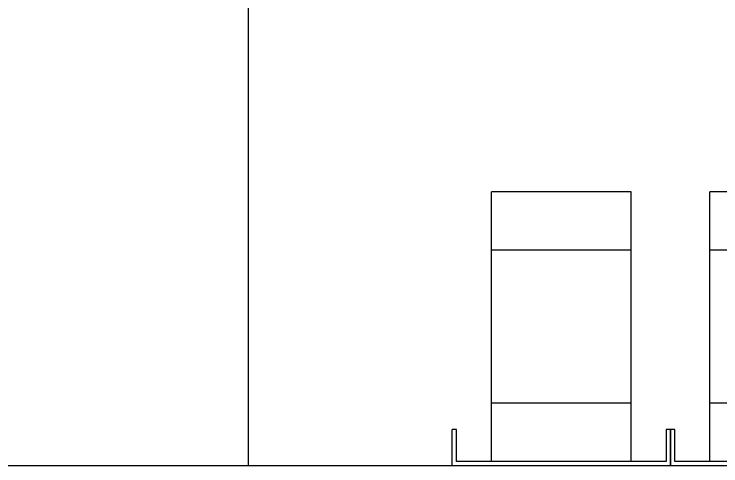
# Model space of a CAD drawing. Extents: x 500 to 100500, y -14500 to 21140.
# Drawn here: x 5755.8 to 6241.1, y -7569 to -7259 of the extents above; entities that cross this region are included whole.
import ezdxf

# ---------------------------------------------------------------- set-up
doc = ezdxf.new("R2010")
doc.units = 0
doc.layers.get('0').update_dxf_attribs({"linetype": 'CONTINUOUS'})

# ---------------------------------------------------------------- blocks, each defined once
blk = doc.blocks.new('KFASDF')
blk.add_line((83405.77, -110483.79), (79585.77, -110483.79))
blk = doc.blocks.new('K3f')
for p, q in [((-39947.07, -41066.84), (-39947.07, -41666.84, 10.47)), ((-39947.07, -41666.84, 10.47), (-40187.07, -41666.84, 31.83))]:
    blk.add_line(p, q)
blk = doc.blocks.new('KA$C9e1560b4')
blk.add_blockref('K3f', (40459.07, 40876.84))
blk = doc.blocks.new('KA$C3c6b653d')
for p, q in [((0, 0), (0, 185)), ((0, 185), (96, 185)), ((96, 0), (96, 185)), ((0, 145), (96, 145)), ((0, 40), (96, 40)), ((0, 0), (96, 0))]:
    blk.add_line(p, q)
blk = doc.blocks.new('Kfghj')
for p, q in [((79309.48, -113402.98), (79309.48, -113427.98)), ((79309.48, -113402.98), (79312.48, -113402.98)), ((79312.48, -113402.98), (79312.48, -113424.98)), ((79456.48, -113424.98), (79456.48, -113402.98)), ((79456.48, -113402.98), (79459.48, -113402.98)), ((79459.48, -113427.98), (79459.48, -113402.98)), ((79309.48, -113427.98), (79459.48, -113427.98)), ((79312.48, -113424.98), (79456.48, -113424.98))]:
    blk.add_line(p, q)
blk = doc.blocks.new('KA$C3f1c8a6e')
for name, p in [('KA$C3c6b653d', (32, 3)), ('Kfghj', (-79304.48, 113427.98))]:
    blk.add_blockref(name, p)

msp = doc.modelspace()

# ---------------------------------------------------------------- block references
for name, p in [('KA$C9e1560b4', (5404.5, -6779.04, -86.29)), ('KFASDF', (-73909.27, 102914.75, -75.82))]:
    msp.add_blockref(name, p)
at = {"xscale": -1}
for p in [(6211.5, -7569.04, -75.82), (6361.5, -7569.04, -75.82)]:
    msp.add_blockref('KA$C3f1c8a6e', p, dxfattribs=at)

doc.saveas('drawing.dxf')
